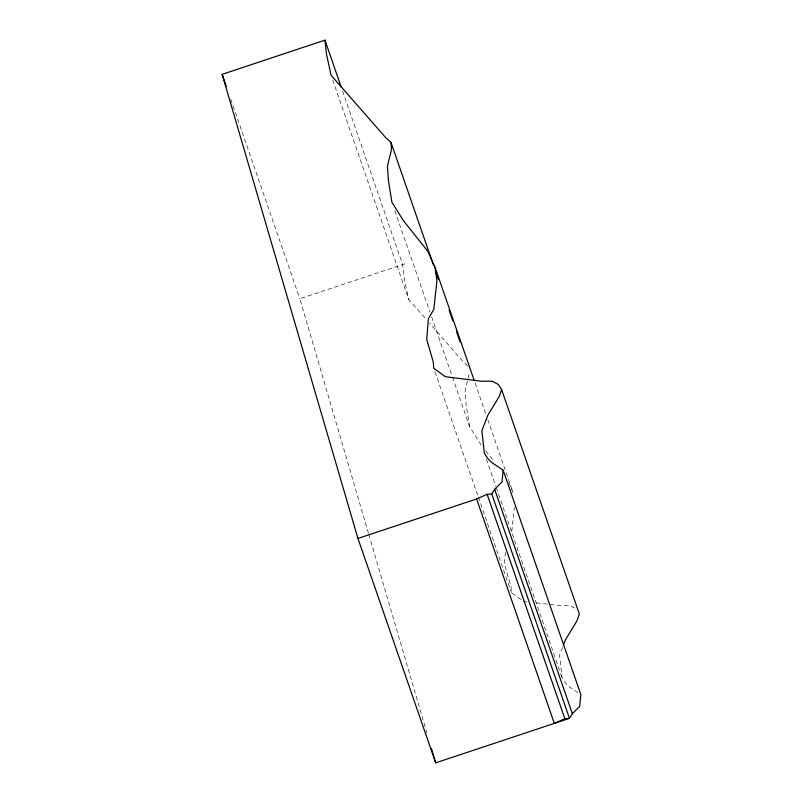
<?xml version="1.0" encoding="UTF-8"?>
<svg xmlns="http://www.w3.org/2000/svg" width="803" height="803" viewBox="0 0 803 803"><rect width="100%" height="100%" fill="white"/><g stroke="black" fill="none" stroke-linecap="round" stroke-linejoin="round"><path stroke-width="0.6" stroke-dasharray="4.01 3.01" d="M505.348 552.344L504.435 563.877L511.019 586.521L511.431 592.664L522.121 600.423M511.782 531.435L514.372 507.456M562.501 647.479L559.571 655.107L562.08 677.652L565.372 682.731L569.588 687.027L577.779 692.517M368.457 533.202L299.85 298.746L405.967 263.454M523.094 601.126L526.708 601.577M536.334 602.792L559.209 605.663L569.989 605.592L575.058 608.343M467.798 366.017L463.221 361.832L429.545 323.097M332.723 79.999L408.787 299.68L426.232 319.353M485.735 450.864L494.146 461.424M452.47 377.119L469.645 426.724L481.158 445.113M508.65 482.603L512.726 491.657L513.067 494.096M475.095 383.001L486.136 414.89M487.772 419.618L512.726 491.657M486.417 459.145L495.822 486.317M496.234 487.491L562.08 677.652M394.805 210.587L429.976 312.166M431.612 316.884L452.059 375.945M342.53 90.94L402.654 264.548L404.18 278.521L408.787 299.68M434.955 371.809L477.895 495.812M478.307 496.997L511.431 592.664M230.732 99.14L299.85 298.746M368.808 534.407L426.865 732.788M469.645 426.724L466.111 404.802L465.148 390.479L469.193 373.997L469.032 371.618"/><path stroke-width="1.2" d="M324.944 40.15L326.47 54.112L331.087 75.281L385.52 137.423L391.001 142.442L391.483 149.599L387.437 166.07L388.401 180.394L391.934 202.326L403.447 220.705L427.899 251.409L435.015 267.258L436.922 280.659L433.811 309.436L428.37 318.721L426.724 339.468L433.309 362.113L433.72 368.266L445.394 376.717L481.499 381.254L492.289 381.194L498.362 384.486L501.624 389.606L499.175 396.552L487.732 415.442L481.87 430.699L484.37 453.243L487.662 458.332L491.878 462.618L503.15 470.177L501.985 481.981L494.658 489.288L491.767 493.935L569.468 718.344L435.658 762.85L357.947 538.452L222.15 74.338L324.944 40.15L341.305 87.397M563.345 645.301L565.432 639.85L576.875 620.96L579.334 614.014L501.624 389.606M503.15 470.177L580.85 694.585L579.696 706.379L572.358 713.686L569.468 718.344L564.83 718.705L554.321 723.383L476.621 498.974L487.13 494.297L491.767 493.935M357.947 538.452L476.621 498.974M435.015 267.258L474.282 380.642M391.001 142.442L433.54 265.281M435.587 271.183L438.448 279.454M449.078 310.159L452.762 320.788M456.445 331.418L460.119 342.048M494.658 489.288L572.358 713.686M487.13 494.297L564.83 718.705M222.15 74.338L226.235 86.152M431.432 748.426L435.658 762.85"/></g></svg>
